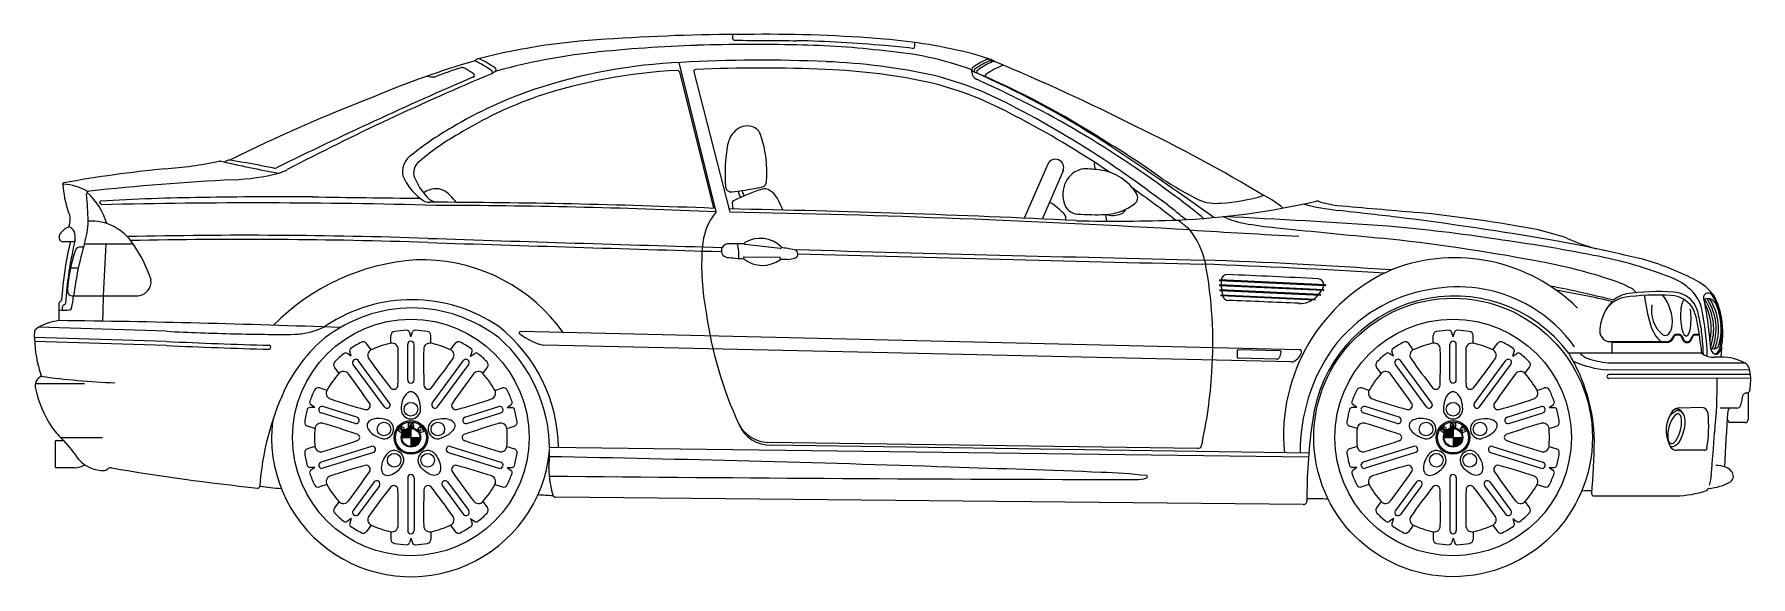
# Model space of a CAD drawing. Header units: millimetres. Extents: x -3005 to 630, y 0 to 1150.
import ezdxf

# ---------------------------------------------------------------- set-up
doc = ezdxf.new("R2010")
doc.units = ezdxf.units.MM
doc.layers.add('ceco.net 210', color=7, linetype='Continuous')

msp = doc.modelspace()

# ---------------------------------------------------------------- linework, layer by layer
at = {"layer": 'ceco.net 210'}
for p, q in [((-1640.2, 1090), (-1561.3, 773.3)), ((-1638.8, 1070), (-1566.8, 780.8)), ((-1607.9, 1069.9), (-1531.8, 772.8)), ((-858.7, 874.3), (-908.6, 759.7)), ((-760.4, 874), (-758, 863.3)), ((-826.2, 860.1), (-870.7, 758)), ((-1513.9, 817.5), (-1513.3, 812.9)), ((-1513, 811.6), (-1509.3, 803.7)), ((-1505.5, 818.7), (-1505, 814.5)), ((-1504.7, 813.3), (-1501.7, 806.9)), ((-736.3, 767.6), (-734, 753.6)), ((-2922.9, 710.1), (-2944.5, 710.1)), ((-2907.1, 699.2), (-2900.9, 699.2)), ((-2899.1, 705.3), (-2796, 705.3)), ((-1425.1, 695.5), (-1499.7, 704.2)), ((-2175.5, 671.3), (-2197.4, 671.3)), ((-1426.4, 676.3), (-1501.5, 677.5)), ((-1410.2, 672.6), (-1425, 672.6)), ((-525.9, 669), (-524.7, 664)), ((-2912.1, 654), (-2928.7, 654)), ((-270.1, 618.5), (-494.8, 628.9)), ((-270.2, 616.8), (-494.8, 627.2)), ((-274.1, 608), (-494.7, 618.3)), ((-2921.9, 595.5), (-2785.4, 595.5)), ((-274.2, 606.3), (-494.8, 616.6)), ((-281.4, 596.1), (-493.7, 605.9)), ((-281.4, 597.8), (-493.6, 607.7)), ((-292.2, 586), (-491.6, 595.3)), ((-292.1, 587.7), (-491.5, 597)), ((-2725.4, 520.2), (-2996.7, 528.6)), ((-2249.7, 494.8), (-2249.7, 511.4)), ((-2207.5, 508.7), (-2210.8, 518.7)), ((-2207.5, 508.7), (-2204.1, 518.7)), ((-2165.2, 494.8), (-2165.2, 511.4)), ((-325.7, 481.2), (-1975.5, 519.5)), ((-42.3, 494.8), (-42.3, 511.4)), ((0, 508.7), (-3.4, 518.7)), ((0, 508.7), (3.4, 518.7)), ((42.3, 494.8), (42.3, 511.4)), ((480.1, 513.3), (471.3, 513.3)), ((480.1, 511.6), (471.3, 511.6)), ((521.7, 513.3), (511, 513.3)), ((521.7, 511.6), (511, 511.6)), ((-2725.4, 498.5), (-3005.1, 507.1)), ((-2725.4, 490), (-3004.7, 498.6)), ((-2334, 467.2), (-2342.6, 473.3)), ((-2334, 467.2), (-2337.2, 477.2)), ((-2291.7, 481), (-2301.5, 494.4)), ((-2214.2, 417.1), (-2214.2, 492.4)), ((-2200.7, 417.1), (-2200.7, 492.4)), ((-2123.3, 481), (-2113.4, 494.4)), ((-2081, 467.2), (-2077.7, 477.2)), ((-2081, 467.2), (-2072.3, 473.3)), ((-343.2, 455.1), (-1926.1, 490.8)), ((-457.3, 478.5), (-457.3, 465.6)), ((-366.8, 479), (-454.7, 481)), ((-126.5, 467.2), (-135.2, 473.3)), ((-126.5, 467.2), (-129.7, 477.2)), ((-84.2, 481), (-94, 494.4)), ((-6.8, 417.1), (-6.8, 492.4)), ((6.8, 417.1), (6.8, 492.4)), ((84.2, 481), (94, 494.4)), ((126.5, 467.2), (129.7, 477.2)), ((126.5, 467.2), (135.2, 473.3)), ((526.2, 473.7), (244.8, 473.7)), ((451.5, 497.8), (329.8, 497.8)), ((336.5, 497.8), (336.5, 473.7)), ((451.5, 496.1), (336.5, 496.1)), ((568.3, 486.6), (567.1, 465.5)), ((-2359.8, 430.9), (-2369.6, 444.3)), ((-2263.6, 360), (-2329.8, 450.1)), ((-2252.6, 368), (-2318.9, 458.1)), ((-2162.3, 368), (-2096, 458.1)), ((-2151.3, 360), (-2085.1, 450.1)), ((-2055.1, 430.9), (-2045.3, 444.3)), ((-374, 461.2), (-454.8, 463)), ((-152.3, 430.9), (-162.2, 444.3)), ((-56.1, 360), (-122.3, 450.1)), ((-45.2, 368), (-111.4, 458.1)), ((45.2, 368), (111.4, 458.1)), ((56.1, 360), (122.3, 450.1)), ((152.3, 430.9), (162.2, 444.3)), ((628.2, 438), (326.5, 438.2)), ((618.8, 452.6), (333.8, 452.9)), ((-2898.9, 408.5), (-3001.6, 408.5)), ((-2385.4, 395), (-2401.2, 400)), ((-2029.5, 395), (-2013.7, 400)), ((-178, 395), (-193.8, 400)), ((178, 395), (193.8, 400)), ((630, 428.7), (329.8, 428.3)), ((630.4, 420.7), (329.8, 420.3)), ((-2411.3, 358.8), (-2419.9, 365)), ((-2003.6, 358.8), (-1995, 365)), ((-203.8, 358.8), (-212.4, 365)), ((203.8, 358.8), (212.4, 365)), ((624.8, 390.5), (624.8, 333.4)), ((-2411.3, 358.8), (-2421.9, 358.6)), ((-2325.9, 325), (-2397.8, 347.5)), ((-2321.9, 338), (-2393.8, 360.4)), ((-2093.1, 338), (-2021.2, 360.4)), ((-2089, 325), (-2017.1, 347.5)), ((-2003.6, 358.8), (-1993, 358.6)), ((-203.8, 358.8), (-214.4, 358.6)), ((-118.4, 325), (-190.4, 347.5)), ((-114.4, 338), (-186.3, 360.4)), ((114.4, 338), (186.3, 360.4)), ((118.4, 325), (190.4, 347.5)), ((203.8, 358.8), (214.4, 358.6)), ((527.6, 358.6), (478.8, 357.4)), ((600.7, 357.4), (566, 357.4)), ((580.9, 334.6), (584.2, 327.5)), ((-2860.9, 294.2), (-2948.8, 294.2)), ((-2410.7, 314.3), (-2426.5, 319.2)), ((-2230, 317.6), (-2235, 311.3)), ((-2235, 311.3), (-2227.1, 305)), ((-2231.1, 312.5), (-2229.2, 314.8)), ((-2229.8, 311.5), (-2231.1, 312.5)), ((-2227.9, 313.9), (-2229.8, 311.5)), ((-2226, 312.8), (-2228.1, 310.1)), ((-2228.1, 310.1), (-2226.9, 309.1)), ((-2227.1, 305), (-2221.9, 311.5)), ((-2226.9, 309.1), (-2224.7, 311.8)), ((-2226.4, 296.3), (-2207.5, 296.3)), ((-2226.4, 295.1), (-2188.5, 295.1)), ((-2226.3, 297.5), (-2207.5, 297.5)), ((-2226.1, 298.7), (-2207.5, 298.7)), ((-2225.8, 299.9), (-2207.5, 299.9)), ((-2225.5, 301.1), (-2207.5, 301.1)), ((-2225.1, 302.2), (-2207.5, 302.2)), ((-2224.5, 303.4), (-2207.5, 303.4)), ((-2223.9, 304.6), (-2207.5, 304.6)), ((-2223.1, 305.8), (-2207.5, 305.8)), ((-2222.3, 307), (-2207.5, 307)), ((-2221.2, 308.2), (-2207.5, 308.2)), ((-2220, 309.4), (-2207.5, 309.4)), ((-2218.5, 310.6), (-2207.5, 310.6)), ((-2216.6, 311.8), (-2207.5, 311.8)), ((-2214, 312.9), (-2207.5, 312.9)), ((-2213.2, 326.4), (-2213.6, 316.2)), ((-2213.6, 316.2), (-2210.3, 316.7)), ((-2209.8, 326.8), (-2213.2, 326.4)), ((-2210.3, 316.7), (-2210.1, 320.8)), ((-2210.1, 320.8), (-2208.6, 316.6)), ((-2207.5, 319.8), (-2209.8, 326.8)), ((-2208.6, 316.6), (-2206.3, 316.6)), ((-2205.1, 326.8), (-2207.5, 319.8)), ((-2207.5, 314.1), (-2207.5, 276.1)), ((-2207.5, 293.9), (-2188.5, 293.9)), ((-2207.5, 292.7), (-2188.6, 292.7)), ((-2207.5, 291.5), (-2188.8, 291.5)), ((-2206.3, 316.6), (-2204.8, 320.8)), ((-2201.7, 326.4), (-2205.1, 326.8)), ((-2204.8, 320.8), (-2204.6, 316.7)), ((-2204.6, 316.7), (-2201.3, 316.2)), ((-2201.3, 316.2), (-2201.7, 326.4)), ((-2187.3, 319.9), (-2193.4, 311.9)), ((-2193.4, 311.9), (-2191.2, 309.8)), ((-2191.2, 309.8), (-2186.4, 311.9)), ((-2186.4, 311.9), (-2189.6, 307.8)), ((-2189.6, 307.8), (-2188, 305.2)), ((-2188, 305.2), (-2178.8, 309.4)), ((-2184.9, 317.7), (-2187.3, 319.9)), ((-2187.2, 314.6), (-2184.9, 317.7)), ((-2183.4, 316.3), (-2187.2, 314.6)), ((-2184, 310.6), (-2181.5, 313.9)), ((-2180.5, 312.2), (-2184, 310.6)), ((-2181.5, 313.9), (-2183.4, 316.3)), ((-2178.8, 309.4), (-2180.5, 312.2)), ((-2004.3, 314.3), (-1988.4, 319.2)), ((-203.2, 314.3), (-219, 319.2)), ((-22.6, 317.6), (-27.6, 311.3)), ((-27.6, 311.3), (-19.6, 305)), ((-23.6, 312.5), (-21.7, 314.8)), ((-22.4, 311.5), (-23.6, 312.5)), ((-20.4, 313.9), (-22.4, 311.5)), ((-18.5, 312.8), (-20.7, 310.1)), ((-20.7, 310.1), (-19.4, 309.1)), ((-19.6, 305), (-14.4, 311.5)), ((-19.4, 309.1), (-17.3, 311.8)), ((-19, 296.3), (0, 296.3)), ((-19, 295.1), (19, 295.1)), ((-18.8, 297.5), (0, 297.5)), ((-18.6, 298.7), (0, 298.7)), ((-18.4, 299.9), (0, 299.9)), ((-18, 301.1), (0, 301.1)), ((-17.6, 302.2), (0, 302.2)), ((-17.1, 303.4), (0, 303.4)), ((-16.4, 304.6), (0, 304.6)), ((-15.7, 305.8), (0, 305.8)), ((-14.8, 307), (0, 307)), ((-13.8, 308.2), (0, 308.2)), ((-12.5, 309.4), (0, 309.4)), ((-11, 310.6), (0, 310.6)), ((-9.1, 311.8), (0, 311.8)), ((-6.5, 312.9), (0, 312.9)), ((-5.8, 326.4), (-6.1, 316.2)), ((-6.1, 316.2), (-2.8, 316.7)), ((-2.4, 326.8), (-5.8, 326.4)), ((-2.8, 316.7), (-2.7, 320.8)), ((-2.7, 320.8), (-1.2, 316.6)), ((0, 319.8), (-2.4, 326.8)), ((-1.2, 316.6), (1.2, 316.6)), ((2.4, 326.8), (0, 319.8)), ((0, 314.1), (0, 276.1)), ((0, 293.9), (19, 293.9)), ((0, 292.7), (18.8, 292.7)), ((0, 291.5), (18.6, 291.5)), ((1.2, 316.6), (2.7, 320.8)), ((5.8, 326.4), (2.4, 326.8)), ((2.7, 320.8), (2.8, 316.7)), ((2.8, 316.7), (6.1, 316.2)), ((6.1, 316.2), (5.8, 326.4)), ((20.2, 319.9), (14.1, 311.9)), ((14.1, 311.9), (16.3, 309.8)), ((16.3, 309.8), (21, 311.9)), ((21, 311.9), (17.9, 307.8)), ((17.9, 307.8), (19.4, 305.2)), ((19.4, 305.2), (28.6, 309.4)), ((22.6, 317.7), (20.2, 319.9)), ((20.2, 314.6), (22.6, 317.7)), ((24, 316.3), (20.2, 314.6)), ((23.4, 310.6), (26, 313.9)), ((27, 312.2), (23.4, 310.6)), ((26, 313.9), (24, 316.3)), ((28.6, 309.4), (27, 312.2)), ((203.2, 314.3), (219, 319.2)), ((618, 326.6), (585.8, 326.6)), ((-2960.8, 286.1), (-2960.8, 233.4)), ((-2958.3, 288.7), (-2942.8, 288.7)), ((-2410.7, 275.9), (-2426.5, 271)), ((-2291.1, 276.1), (-2397.8, 242.7)), ((-2287, 263.1), (-2393.8, 229.8)), ((-2207.5, 290.3), (-2189.1, 290.3)), ((-2207.5, 289.2), (-2189.4, 289.2)), ((-2207.5, 288), (-2189.9, 288)), ((-2207.5, 286.8), (-2190.4, 286.8)), ((-2207.5, 285.6), (-2191, 285.6)), ((-2207.5, 284.4), (-2191.8, 284.4)), ((-2207.5, 283.2), (-2192.7, 283.2)), ((-2207.5, 282), (-2193.7, 282)), ((-2207.5, 280.8), (-2194.9, 280.8)), ((-2207.5, 279.6), (-2196.4, 279.6)), ((-2207.5, 278.5), (-2198.3, 278.5)), ((-2207.5, 277.3), (-2200.9, 277.3)), ((-2127.9, 263.1), (-2021.2, 229.8)), ((-2123.8, 276.1), (-2017.1, 242.7)), ((-2004.3, 275.9), (-1988.4, 271)), ((-306.4, 253.2), (-1913.8, 273.6)), ((-540.6, 271.7), (-1451.4, 284.6)), ((-305.7, 261.9), (-1443.8, 279.1)), ((-203.2, 275.9), (-219, 271)), ((-83.6, 276.1), (-190.4, 242.7)), ((-79.6, 263.1), (-186.3, 229.8)), ((0, 290.3), (18.4, 290.3)), ((0, 289.2), (18, 289.2)), ((0, 288), (17.6, 288)), ((0, 286.8), (17.1, 286.8)), ((0, 285.6), (16.4, 285.6)), ((0, 284.4), (15.7, 284.4)), ((0, 283.2), (14.8, 283.2)), ((0, 282), (13.8, 282)), ((0, 280.8), (12.5, 280.8)), ((0, 279.6), (11, 279.6)), ((0, 278.5), (9.1, 278.5)), ((0, 277.3), (6.5, 277.3)), ((79.6, 263.1), (186.3, 229.8)), ((83.6, 276.1), (190.4, 242.7)), ((203.2, 275.9), (219, 271)), ((532.8, 267.9), (474.4, 267.9)), ((-2919.5, 230.8), (-2958.3, 230.8)), ((-2411.3, 231.4), (-2421.9, 231.6)), ((-2411.3, 231.4), (-2419.9, 225.2)), ((-2003.6, 231.4), (-1993, 231.6)), ((-2003.6, 231.4), (-1995, 225.2)), ((-203.8, 231.4), (-214.4, 231.6)), ((-203.8, 231.4), (-212.4, 225.2)), ((203.8, 231.4), (214.4, 231.6)), ((203.8, 231.4), (212.4, 225.2)), ((-2385.4, 195.2), (-2401.2, 190.2)), ((-2285.2, 200.9), (-2329.8, 140.2)), ((-2274.2, 192.8), (-2318.9, 132.1)), ((-2214.2, 209.6), (-2214.2, 97.8)), ((-2200.7, 209.6), (-2200.7, 97.8)), ((-2140.7, 192.8), (-2096, 132.1)), ((-2129.7, 200.9), (-2085.1, 140.2)), ((-2029.5, 195.2), (-2013.7, 190.2)), ((-178, 195.2), (-193.8, 190.2)), ((-77.7, 200.9), (-122.3, 140.2)), ((-66.8, 192.8), (-111.4, 132.1)), ((-6.8, 209.6), (-6.8, 97.8)), ((6.8, 209.6), (6.8, 97.8)), ((66.8, 192.8), (111.4, 132.1)), ((77.7, 200.9), (122.3, 140.2)), ((178, 195.2), (193.8, 190.2)), ((-2359.8, 159.3), (-2369.6, 145.9)), ((-2055.1, 159.3), (-2045.3, 145.9)), ((-317.2, 152.8), (-1901.2, 168.5)), ((-309.6, 170.8), (-309.6, 161)), ((-152.3, 159.3), (-162.2, 145.9)), ((152.3, 159.3), (162.2, 145.9)), ((297.7, 171.2), (472.2, 171.2)), ((-2334, 123), (-2342.6, 116.9)), ((-2334, 123), (-2337.2, 113)), ((-2291.7, 109.2), (-2301.5, 95.8)), ((-2123.3, 109.2), (-2113.4, 95.8)), ((-2081, 123), (-2077.7, 113)), ((-2081, 123), (-2072.3, 116.9)), ((-126.5, 123), (-135.2, 116.9)), ((-126.5, 123), (-129.7, 113)), ((-84.2, 109.2), (-94, 95.8)), ((84.2, 109.2), (94, 95.8)), ((126.5, 123), (129.7, 113)), ((126.5, 123), (135.2, 116.9)), ((-2249.7, 95.4), (-2249.7, 78.9)), ((-2207.5, 81.5), (-2210.8, 71.5)), ((-2207.5, 81.5), (-2204.1, 71.5)), ((-2165.2, 95.4), (-2165.2, 78.9)), ((-42.3, 95.4), (-42.3, 78.9)), ((0, 81.5), (-3.4, 71.5)), ((0, 81.5), (3.4, 71.5)), ((42.3, 95.4), (42.3, 78.9))]:
    msp.add_line(p, q, dxfattribs=at)
for centre, radius in [((0, 295.1), 295.1), ((-2207.5, 295.1), 250.6), ((0, 295.1), 250.6), ((-2207.5, 354.9), 14.4), ((0, 354.9), 14.4), ((-2264.5, 312.9), 14.4), ((-2207.5, 295.1), 35.7), ((-2207.5, 295.1), 32.9), ((-2150.4, 312.9), 14.4), ((-57.1, 312.9), 14.4), ((0, 295.1), 35.7), ((0, 295.1), 32.9), ((57.1, 312.9), 14.4), ((-2207.5, 295.1), 20.6), ((-2207.5, 295.1), 19), ((0, 295.1), 20.6), ((0, 295.1), 19), ((-2242.9, 246.9), 14.4), ((-2172, 246.9), 14.4), ((-35.4, 246.9), 14.4), ((35.4, 246.9), 14.4)]:
    msp.add_circle(centre, radius, dxfattribs=at)
for centre, radius, start, end in [((-1718, -267.8), 1409, 92.4164, 104.2575), ((-1498.8, -2888.1), 4037.6, 89.742, 93.9555), ((-1477.4, -3029.7), 4157.8, 88.7947, 91.6967), ((-1500.1, 1145.8), 26.4, 172.1243, 190.022), ((-1520.5, 1142.9), 5.94, 196.6001, 266.7569), ((-1188.4, 37061.1), 35925.6, 269.46983, 269.67884), ((-1452.1, -1850), 2999.6, 85.281, 90.5448), ((-1421.6, -701.7), 1829.1, 83.1479, 89.0068), ((-1447.3, -1556.8), 2693.5, 84.8047, 88.7746), ((-1291.7, 48.8), 1094.1, 75.4696, 85.4747), ((-1167.6, 1129.4), 27.7, 343.7191, 5.7548), ((-1513.6, -811.8), 1985.4, 106.3414, 112.7906), ((-2062, 1084.8), 13.4, 105.3697, 139.7519), ((-2153.3, 914.8), 196.1, 53.4141, 65.5705), ((-2064.2, 1093.7), 4.14, 64.5147, 108.7561), ((-2169.5, 872.8), 248.9, 55.765, 64.5147), ((-1674, -214.4), 1333.5, 96.426, 105.2311), ((-1513.6, -1726), 2853.5, 91.7443, 96.2286), ((-1465.8, -1941.3), 3036.1, 87.3903, 93.202), ((-1378.4, -209.3), 1301.9, 77.6244, 87.7664), ((-1762.6, -4850.4), 6002.1, 84.09723, 84.65456), ((-1258, 414.7), 701.7, 70.136, 85.5421), ((-1144.7, 1124.3), 4.46, 261.5117, 324.2517), ((-1126.9, 687.2), 434.8, 70.4332, 75.3856), ((-921.9, 943.9), 165.8, 113.5002, 125.0523), ((-917.6, 940.4), 165.8, 112.7527, 125.0843), ((-911.3, 941.7), 162.9, 113.418, 125.9745), ((-983, 1084.4), 12.6, 82.3058, 113.5929), ((-980.1, 1089.4), 4.14, 95.073, 112.7527), ((-989.1, 1067.3), 30.6, 54.1191, 75.1346), ((-978.7, 1075.1), 18.6, 66.1638, 95.4196), ((-971.7, 1079.7), 12.4, 87.9094, 110.9861), ((-2696.2, -3042.8), 4480.3, 63.1381, 67.3549), ((1616.8, -7481.1), 9304.3, 113.38119, 116.20756), ((149.5, -4161.1), 5665.7, 112.6917, 117.5371), ((-2161.6, 1092.4), 33.2, 250.7468, 275.6676), ((-2158.7, 1067.6), 8.28, 272.3662, 288.9455), ((-1587.8, -471.6), 1633.4, 108.3374, 110.3554), ((-2099.3, 1070.9), 8.28, 63.389, 107.112), ((-2183.4, 903), 196.1, 56.4188, 63.389), ((-2077.2, 1062.9), 4.14, 293.1519, 56.4188), ((-2038.9, 1069), 4.1, 312.2981, 52.6487), ((-2077, 1130.9), 76.6, 302.2124, 304.6459), ((-2013.1, 1037.6), 36.4, 107.9008, 123.8545), ((-2031.4, 1074.3), 4.63, 300.5044, 65.973), ((-1586, -51), 1142.1, 92.4671, 108.326), ((-1586, -51), 1125.6, 92.9063, 108.326), ((-1642.9, 1069), 4.14, 13.989, 92.9063), ((-1603.9, 1070.9), 4.14, 92.625, 194.3612), ((-1465.8, -1941.3), 3019.5, 87.3903, 92.625), ((-1378.4, -209.3), 1285.4, 77.6244, 87.7664), ((-1289.1, 330.6), 756, 61.2284, 75.4405), ((-1001.4, 1071.1), 18.5, 168.7874, 246.1823), ((-1014.2, 1075.1), 5.3, 122.8211, 239.1247), ((-1763.5, -650.4), 1875.9, 57.0035, 66.5493), ((-1010.5, 1072.7), 4.14, 125.0843, 247.158), ((-1668.2, -498.3), 1698.9, 56.9126, 67.2834), ((-1004.7, 1070.2), 4.14, 124.7791, 246.9403), ((-987.3, 1060.8), 4.14, 124.7791, 191.1787), ((-894, 932.3), 162.9, 111.1151, 125.9745), ((-887.1, -2574.3), 3854.4, 111.2263, 116.2411), ((-1656.1, 178.1), 902.6, 108.6903, 120.9481), ((-1292.6, 314.4), 756, 61.2284, 75.4405), ((-2236.3, -1632.7), 2954, 62.7942, 65.4476), ((-1662.6, 220.9), 843.5, 109.1919, 121.7499), ((-1868.5, -818.8), 2042.9, 55.6067, 62.5012), ((-1829, -817.6), 2042.9, 55.6067, 62.5012), ((-1784.6, 366.5), 675.1, 119.7476, 129.1692), ((-1495, 920.2), 35.3, 74.3849, 135.9932), ((-1492.6, 927.6), 27.5, 15.1363, 74.8883), ((-1872, -835), 2042.9, 55.9259, 62.5012), ((-1957.7, -1746.3), 2990.9, 58.6477, 64.5374), ((-1872.1, 514), 484.6, 118.9294, 131.6176), ((-1203.8, 854.7), 338.4, 169.6431, 184.823), ((-1487.2, 907.1), 50.1, 131.3795, 170.9144), ((-1700, 856.8), 246.6, 355.5537, 18.4433), ((-4115.8, -4227.8), 6157.4, 54.12038, 56.77392), ((-1458.7, -304.4), 1423.8, 53.7146, 59.7184), ((-2797.2, 1761.1), 899.3, 274.3641, 281.7734), ((-2612.3, 874.3), 6.62, 76.9956, 101.7734), ((-2013.8, 3465.9), 2653.2, 256.9956, 259.7192), ((-889.7, -2574), 3854.4, 116.2768, 116.3844), ((-2592.4, 874.6), 8.28, 80.7157, 116.2768), ((-3077.3, -2091.2), 3013.5, 78.9068, 80.7157), ((-2184.9, 858.9), 40.5, 130.2116, 193.2172), ((-2173.3, 856.5), 28.5, 136.0884, 211.5607), ((-842.5, 867.2), 17.7, 336.4568, 156.4568), ((-757.9, 874.5), 2.53, 78.7133, 192.3696), ((-2473.1, -1759.2), 2636.1, 95.5651, 100.2718), ((-2308.6, -4559.1), 5407.5, 92.9215, 96.1567), ((-2602.9, 1315.3), 474.3, 272.264, 284.1087), ((-2495.9, 874.1), 8.28, 258.9068, 295.9441), ((-2523.6, 965), 115.6, 288.2922, 297.7247), ((-2119.9, 892), 112.7, 202.043, 233.6997), ((-2079.6, 893.9), 129.2, 203.8997, 225.9639), ((-1465.9, 837.9), 11.8, 283.7973, 358.7209), ((-769.1, 810.4), 57.5, 146.6075, 195.7014), ((-777.3, 818.4), 46.3, 96.4475, 149.2925), ((-779.5, 669.6), 194.8, 80.2407, 90.8805), ((-761.5, 755.6), 107.1, 32.2079, 81.9162), ((-1867.8, -836.2), 2056.9, 53.4445, 55.8957), ((-1828.3, -835), 2056.9, 53.4445, 55.8957), ((-160, 1550.9), 841.8, 237.1935, 243.2832), ((-2942.7, 832.2), 2.48, 100.3301, 198.8383), ((-2943.9, 824.6), 7.73, 80.7629, 99.2371), ((-2685.2, 853.6), 260.8, 184.874, 197.8009), ((-2955.9, 699.2), 133.7, 62.2972, 84.3448), ((-2887.8, 810.6), 6.62, 96.1567, 184.7051), ((-4492.8, 678.5), 1603.8, 2.6894, 4.7051), ((-2895.8, 815.6), 2.81, 338.5882, 43.8726), ((-2992.6, 706.4), 146.9, 16.6574, 47.4154), ((-2616, -3024.9), 3828.7, 90.4874, 93.7278), ((-2482.5, -7466.7), 8272, 89.54327, 91.15082), ((-1851.8, 36256.6), 35456, 269.08731, 269.45677), ((-2168, 820.5), 26.9, 226.198, 271.5612), ((-2153, 775.9), 46.5, 94.269, 126.3581), ((-2148.4, 826.6), 33.1, 230.6402, 263.1419), ((-2154.1, 783.9), 38.4, 68.1023, 93.5807), ((-2186.7, 741.3), 91.3, 34.8712, 59.0331), ((-1529.6, 827.3), 11.5, 184.9991, 282.1883), ((-1561.1, 1177.2), 362.7, 275.3739, 279.0069), ((-1268, 255.6), 598.8, 109.2769, 115.1866), ((-1509.2, 813.4), 4.14, 186.9407, 204.9097), ((-1500.9, 815), 4.14, 186.9407, 204.9097), ((-1576.2, 1328.6), 514.8, 278.0234, 282.686), ((-1458.3, 803.5), 18.9, 50.6704, 113.0763), ((-1478.9, 772.3), 56.2, 35.1521, 54.5296), ((-1474.9, 775.4), 51.1, 19.856, 34.833), ((-1871.3, -852.4), 2056.9, 53.4445, 54.5568), ((-684.1, 803.4), 16.1, 305.2453, 35.2094), ((-1332.8, -164.5), 1183.8, 51.0209, 54.5532), ((-1329.3, -148.4), 1183.8, 49.8727, 54.5532), ((-1289.8, -147.1), 1183.8, 49.9764, 54.5532), ((-518.4, 1205.7), 414.7, 273.7226, 286.2887), ((-400.9, 803.7), 4.14, 58.8283, 106.2887), ((-520, 585.5), 252.8, 50.8137, 61.3399), ((-2963.6, 756.5), 34.7, 334.4243, 29.9646), ((-2864.9, 794), 1.71, 93.7278, 216.1195), ((-2984.9, 706.4), 146.9, 34.3604, 36.1195), ((-2862.2, 790.3), 1.71, 214.3604, 271.3101), ((-2539, -13341.8), 14134, 88.4428, 91.31015), ((-2211.8, -15275.2), 16068.9, 87.69959, 89.84109), ((-2190.5, -13592.6), 14379.7, 87.4919, 89.85819), ((-1459.7, 691), 130.7, 140.9648, 177.3906), ((-1994.3, -23808.1), 24591.9, 87.21104, 88.9263), ((-1993.4, -23707.1), 24484.2, 86.63744, 88.91967), ((-1520.3, 791.3), 6.68, 112.0648, 188.0402), ((-1484.6, 793.7), 42.5, 184.4492, 199.8606), ((-1133, 912), 317.1, 202.0703, 205.1871), ((-855.7, 787.8), 5.73, 55.7519, 84.4407), ((-962.6, 630.3), 196.1, 45.2944, 55.8442), ((-833, 759.5), 13.1, 342.9861, 50.7083), ((-793.6, 799.9), 31.3, 189.2355, 266.5862), ((-755.4, 1336.4), 569.1, 265.9717, 271.9242), ((-742.4, 878.7), 111.3, 273.1213, 307.4029), ((-722.1, 825.8), 60, 256.3043, 288.6975), ((-711.4, 787.4), 20.2, 294.813, 335.341), ((-662.6, 2437.4), 1683.4, 272.6994, 282.7963), ((-502.2, 881.3), 90, 246.2827, 276.8705), ((-193.9, 1241.3), 467.6, 254.7998, 263.8884), ((-287.9, 787.8), 8.28, 70.6196, 102.7963), ((-224.1, 983.7), 197.7, 252.0197, 263.9399), ((16880.8, 193174.5), 193148.2, 264.913091, 264.962842), ((-3745.2, -30697.8), 31668.2, 83.42508, 83.65187), ((-368.6, -2166.8), 2953.3, 79.2819, 84.3519), ((-2918, 705.2), 39, 111.5395, 147.4149), ((-2935.5, 726.3), 15.5, 20.9749, 78.1691), ((-2955.5, 718.5), 37.1, 352.4983, 21.1067), ((-3084.1, 762), 193.5, 342.9625, 357.5729), ((-2885.4, 647.4), 106.5, 32.9034, 92.918), ((-712.2, 4309.7), 3556.1, 268.6214, 272.0772), ((-793, 469.5), 355, 48.4014, 53.7885), ((1014.5, 26038.2), 25352, 266.44544, 266.96676), ((-694.4, 629.2), 173.1, 13.2897, 37.6542), ((-410.4, 924.3), 178.3, 244.6054, 262.4361), ((-1255, -15369.5), 16151, 86.03338, 87.27412), ((-275, 1716.9), 982.3, 260.6929, 264.6978), ((1661.6, 20061), 19428.2, 264.00993, 264.63787), ((-409.6, -2469.5), 3223.8, 81.0538, 85.1632), ((-1058.7, -6708.1), 7529.1, 80.27473, 82.83119), ((-14.5, -57), 815.7, 71.7374, 76.1557), ((-2941.2, 719.6), 11.7, 145.4397, 210.6492), ((-2944.7, 717.7), 7.67, 211.9253, 271.6786), ((-2225, 540), 724, 166.4177, 176.3461), ((-2092.6, 519.4), 848.8, 166.7631, 175.9812), ((-2630, 592.4), 305, 160.8765, 177.176), ((-2922.9, 714.2), 4.14, 270, 352.9811), ((-2247.3, 512.9), 679.6, 163.5593, 173.0177), ((-2907.1, 686.9), 12.3, 90, 154.0269), ((713.1, 474.3), 3574.3, 176.2957, 178.0569), ((-2554.6, -10614.5), 11338.1, 88.06402, 91.28158), ((-2562.1, -10986.5), 11701.4, 88.08819, 91.17005), ((-3039.7, 535.9), 296.8, 18.3422, 34.8001), ((3316.3, 167482.6), 166864.5, 268.115254, 268.328886), ((3316.3, 167486.4), 166859.5, 268.115254, 268.329367), ((-1072.4, 659.8), 519.3, 175.9012, 191.1032), ((-1534.3, 691.1), 15.6, 155.8139, 205.9118), ((-1534.1, 689.1), 16.7, 86.9695, 149.6755), ((-1526.3, 40.5), 665.3, 87.8257, 90.6005), ((-1649.3, 679.3), 136.5, 358.0241, 11.1567), ((-1499.1, 706.3), 2.18, 125.8598, 253.3727), ((-1467.6, 653.8), 63.4, 45.5776, 121.1097), ((-1425, 697.7), 2.18, 266.1413, 39.0621), ((-1526.3, 40.5), 665.3, 78.6936, 81.0506), ((-1396.8, 684), 8.93, 293.8399, 84.0701), ((3316.3, 167486.4), 166859.5, 268.383241, 268.67928), ((-598.1, -3447.8), 4189.2, 79.3619, 83.9141), ((-350.5, -2594.9), 3339.4, 78.8155, 82.3894), ((-5279.5, -27577), 28818.2, 78.8274, 79.01236), ((411.6, 1094.3), 413.5, 245.6386, 254.9777), ((-1385.2, -6919.7), 7799.9, 76.70699, 77.48908), ((-2165.1, 203.9), 468.6, 93.9479, 135.3275), ((-2183.1, 305.3), 366.1, 35.3985, 88.805), ((-1536.4, 690.1), 13.3, 205.9118, 263.6744), ((-1458.8, 1390.4), 717.9, 263.6744, 266.4869), ((-1501.1, 675.3), 2.18, 99.0883, 226.6011), ((-1463, 723.2), 63.4, 231.3512, 306.8833), ((-1426.5, 674.1), 2.18, 313.3989, 86.3196), ((-1411, 722.8), 50.2, 270.9535, 290.7978), ((3316.3, 167482.6), 166864.5, 268.38446, 268.67928), ((-1335.1, -19848.1), 20526.3, 86.67491, 87.75157), ((-914.8, -10462.9), 11140.7, 85.96349, 88.01896), ((-1423.4, 494.4), 914.6, 356.1927, 10.6858), ((4.2, 306.7), 369.2, 45.323, 110.6773), ((-13.5, -416.3), 1102, 71.945, 80.1361), ((138.5, -181.9), 877.5, 67.91, 79.5803), ((245.2, 120), 574.8, 62.0283, 73.519), ((-2787.7, 625.4), 29.9, 274.3376, 7.4239), ((-493.9, 628.1), 1.21, 132.1693, 222.5073), ((-493.9, 617.4), 1.21, 132.1693, 222.5073), ((-381.5, 623.4), 109.9, 178.0668, 182.7335), ((-478.6, 627.6), 12.8, 87.6069, 174.5364), ((-1335.1, -19868), 20526.3, 87.06962, 87.60693), ((24.7, 299.4), 383.7, 113.1483, 185.489), ((-286.4, 618.6), 12.8, 0.1402, 87.0696), ((-271, 617.7), 1.21, 312.1693, 42.5073), ((244.5, 356.6), 287.3, 62.2331, 73.0962), ((416.9, 516.8), 125.5, 43.6831, 65.6948), ((462.5, 526.9), 113.5, 37.7766, 62.5916), ((-2946.8, 577.3), 7.07, 112.1495, 160.0476), ((-2950.1, 586.3), 2.56, 285.2636, 356.3461), ((-2925.5, 604.9), 9.41, 164.79, 251.4274), ((-2922.2, 638.5), 43, 261.483, 270.3354), ((-3326.3, 649.7), 408, 348.5567, 352.3703), ((713.1, 474.3), 3574.3, 178.0569, 178.9311), ((-2205.5, 259.8), 327.3, 55.8607, 123.6149), ((-492.8, 606.8), 1.21, 132.1693, 222.5073), ((-490.7, 596.1), 1.21, 132.1693, 222.5073), ((-381.5, 623.4), 109.9, 183.6292, 188.3027), ((-381.5, 623.4), 109.9, 189.2117, 193.9792), ((-475.4, 598.4), 12.8, 194.9065, 267.8644), ((-1240.5, -19918.6), 20518.4, 87.4461, 87.8644), ((-322.1, 621.3), 42.1, 264.4715, 292.33), ((-333.6, 641.7), 65.4, 294.8275, 302.0061), ((2.5, 292.5), 302.6, 36.7823, 173.0158), ((-333.6, 641.7), 65.4, 304.5591, 315.9828), ((-293, 586.9), 1.21, 312.1693, 42.5073), ((-333.6, 641.7), 65.4, 317.9498, 327.4049), ((-282.2, 597), 1.21, 312.1693, 42.5073), ((-333.6, 641.7), 65.4, 329.1195, 333.9158), ((-286.4, 618.6), 12.8, 333.9158, 352.4939), ((-275, 607.2), 1.21, 312.1693, 42.5073), ((1.9, 292.4), 320.4, 99.0285, 143.2635), ((10.2, 290.5), 323.8, 82.5583, 100.4342), ((10.5, 311.2), 303.2, 35.4825, 82.0983), ((-165.4, -1352.2), 2002.8, 75.395, 79.305), ((-205.4, -1791.5), 2436, 77.1375, 79.9742), ((374.8, 532.1), 61.2, 102.0684, 146.8958), ((390.3, 529.5), 75.8, 134.7742, 151.6117), ((379.5, 539.4), 61.2, 102.0684, 130.7109), ((430.5, 133.2), 463.8, 86.0976, 98.4924), ((435.2, 140.5), 463.8, 86.0976, 98.4924), ((364, 585.6), 28.9, 36.7092, 60.2733), ((772.9, 637.3), 369.7, 186.3601, 196.2478), ((367.7, 537.9), 96.8, 356.8465, 37.545), ((458.9, 537.8), 58.2, 35.4802, 86.8069), ((463.5, 545.1), 58.2, 35.4802, 86.8069), ((451.8, 550.5), 77, 12.9893, 43.5059), ((540, 591.6), 9.72, 102.2644, 193.4678), ((841.2, 646.5), 315.8, 190.4173, 193.8755), ((540.3, 574.1), 15.4, 55.2119, 126.7735), ((440.9, 525.5), 111.2, 339.6149, 34.0298), ((540.1, 590.2), 11.1, 31.8678, 101.4859), ((441.8, 525.6), 115.3, 338.736, 33.5565), ((444.8, 525.5), 117.4, 338.9174, 32.8353), ((529.2, 562.4), 31.5, 15.858, 50.7746), ((418.3, 523.3), 150.2, 359.3757, 29.004), ((416.3, 522.4), 154.8, 359.3784, 28.5607), ((-1211.5, 572), 1741.9, 179.7456, 180.9617), ((-2941.5, 714.9), 150, 265.44, 274.3969), ((-2939.1, 569.1), 7.66, 105.2636, 151.2669), ((-1204, 565.1), 1741.9, 179.7456, 179.9958), ((-2941.8, 579), 2.56, 285.2636, 356.3461), ((-2930.4, 569.4), 4.14, 276.2162, 350.5293), ((-2203.1, 265.1), 304.7, 90.3722, 127.7558), ((-2207.1, 265.1), 304.7, 52.2442, 89.6278), ((-769.2, 669.3), 820.1, 187.6737, 204.9643), ((407.2, 517.7), 96.3, 150.1964, 175.5104), ((487.3, 564.3), 67.4, 169.8803, 229.3069), ((428.7, 528.5), 88.8, 9.8124, 29.0831), ((433.3, 535.8), 88.8, 9.8124, 29.0831), ((147.4, 467.9), 382.6, 7.0783, 12.5332), ((29.4, 459.2), 509, 0.8976, 12.312), ((436.9, 525.6), 109.9, 346.5123, 29.5225), ((156.6, 490.4), 386.4, 3.8153, 12.0045), ((447.2, 527.5), 120.5, 3.1259, 21.1792), ((-2898.3, 511.4), 106.9, 175.1919, 183.7222), ((-3000.7, 520), 4.14, 137.0307, 174.3323), ((-2979.1, 499.9), 33.6, 119.5306, 137.0307), ((-2935, 412.9), 131.2, 97.9792, 117.5653), ((-3194.2, -21106.1), 21650.2, 87.78483, 89.3622), ((-2438.4, 6297.1), 5784, 267.15622, 268.58694), ((-2488.7, 3956.8), 3443.2, 268.4628, 270.5779), ((-2454.7, 608.2), 94.4, 270.4266, 279.4293), ((-2452.6, 643.6), 129.2, 275.9342, 300.6279), ((-2241.2, 511.4), 8.55, 98.8691, 180), ((-2207.5, 295.1), 227.4, 92.1745, 98.8691), ((-2215.9, 517), 5.34, 18.4972, 92.1745), ((-2199, 517), 5.34, 87.8255, 161.5028), ((-2207.5, 295.1), 227.4, 81.1309, 87.8255), ((-2173.7, 511.4), 8.55, 0, 81.1309), ((-2228.2, 268.7), 333.5, 0.7946, 51.7734), ((-1975.6, 516.9), 2.56, 88.6693, 231.4846), ((-1900.4, 611.3), 123.2, 231.4846, 257.9601), ((-33.7, 511.4), 8.55, 98.8691, 180), ((0, 295.1), 227.4, 92.1745, 98.8691), ((-8.4, 517), 5.34, 18.4972, 92.1745), ((8.4, 517), 5.34, 87.8255, 161.5028), ((0, 295.1), 227.4, 81.1309, 87.8255), ((33.7, 511.4), 8.55, 0, 81.1309), ((334, 520.8), 23.3, 169.0228, 259.6213), ((504.1, 561.8), 90.5, 197.9626, 224.9728), ((449, 521.5), 10.1, 235.7758, 320.1961), ((450.9, 514.8), 16.9, 272.0285, 344.2554), ((450.9, 514.8), 18.6, 272.0285, 344.2554), ((438.5, 533.3), 25.8, 314.8993, 358.1879), ((471.3, 509), 4.27, 90, 164.2554), ((471.3, 509), 2.56, 90, 164.2554), ((480.1, 509), 4.27, 24.0153, 90), ((480.1, 509), 2.56, 24.0153, 90), ((548, 539.2), 71.7, 204.0153, 212.7057), ((548, 539.2), 70, 204.0153, 212.7057), ((480, 518.7), 28.2, 318.4179, 342.704), ((480, 518.7), 29.9, 318.4179, 342.704), ((511, 509), 4.27, 90, 162.704), ((511, 509), 2.56, 90, 162.704), ((142.8, 460.6), 382.6, 7.9176, 12.5332), ((142.8, 460.6), 382.6, 7.0783, 7.6592), ((36.5, 458.6), 493.8, 1.4981, 6.559), ((3460.3, 790.9), 2931.1, 185.3798, 185.9981), ((449.9, 524.9), 117.9, 342.774, 4.4797), ((435.7, 515.2), 132.9, 347.978, 2.8034), ((438.4, 514.3), 132.9, 347.978, 2.8034), ((-2733.7, 513.6), 271.4, 181.9204, 198.572), ((-2033.2, 16364.8), 15881.4, 267.50205, 268.28868), ((-2033.2, 16356.3), 15881.4, 267.50205, 268.28868), ((-2508.4, 486.2), 4.32, 281.4858, 78.5142), ((-2179.9, 255.4), 326.9, 129.9338, 154.5692), ((-2207.5, 295.1), 227.4, 128.4988, 135.1934), ((-2345.7, 468.9), 5.34, 54.8214, 128.4988), ((-2332.1, 478.9), 5.34, 124.1497, 197.8271), ((-2207.5, 295.1), 227.4, 117.4551, 124.1497), ((-2308.4, 489.3), 8.55, 36.3242, 117.4551), ((-2286, 469.4), 12.9, 115.7462, 216.3289), ((-2207.5, 295.1), 204.1, 101.9591, 114.3651), ((-2247.4, 482.1), 12.9, 359.9953, 100.5781), ((-3954.3, 453.9), 1720, 358.4001, 0.9391), ((-2207.5, 492.4), 6.79, 0, 180), ((-460.6, 453.9), 1720, 179.0609, 181.5999), ((-2167.5, 482.1), 12.9, 79.4219, 180.0047), ((-2207.5, 295.1), 204.1, 65.6349, 78.0409), ((-2128.9, 469.4), 12.9, 323.6711, 64.2538), ((-2106.6, 489.3), 8.55, 62.5449, 143.6758), ((-2207.5, 295.1), 227.4, 55.8503, 62.5449), ((-2082.8, 478.9), 5.34, 342.1729, 55.8503), ((-2069.2, 468.9), 5.34, 51.5012, 125.1786), ((-2207.5, 295.1), 227.4, 44.8066, 51.5012), ((-2230.6, 268.8), 316.8, 0.8615, 48.4697), ((-454.7, 478.5), 2.56, 88.6693, 180), ((-395.1, 479.3), 30.9, 331.999, 354.129), ((-366.9, 476.4), 2.56, 354.129, 88.6693), ((-351.6, 485.6), 32.4, 295.7517, 340.3737), ((-325.5, 476.4), 4.74, 338.3097, 92.8664), ((56.9, 265.4), 380.8, 144.95, 180.4841), ((0, 295.1), 227.4, 128.4988, 135.1934), ((-138.2, 468.9), 5.34, 54.8214, 128.4988), ((-124.7, 478.9), 5.34, 124.1497, 197.8271), ((0, 295.1), 227.4, 117.4551, 124.1497), ((-100.9, 489.3), 8.55, 36.3242, 117.4551), ((-78.6, 469.4), 12.9, 115.7462, 216.3289), ((0, 295.1), 204.1, 101.9591, 114.3651), ((-39.9, 482.1), 12.9, 359.9953, 100.5781), ((-1746.8, 453.9), 1720, 358.4001, 0.9391), ((0, 492.4), 6.79, 0, 180), ((1746.8, 453.9), 1720, 179.0609, 181.5999), ((39.9, 482.1), 12.9, 79.4219, 180.0047), ((0, 295.1), 204.1, 65.6349, 78.0409), ((78.6, 469.4), 12.9, 323.6711, 64.2538), ((100.9, 489.3), 8.55, 62.5449, 143.6758), ((0, 295.1), 227.4, 55.8503, 62.5449), ((124.7, 478.9), 5.34, 342.1729, 55.8503), ((138.2, 468.9), 5.34, 51.5012, 125.1786), ((0, 295.1), 227.4, 44.8066, 51.5012), ((-71.5, 279.9), 371, 1.3065, 31.4925), ((299.7, 501.5), 41.6, 222.1249, 255.1071), ((495.7, 505.6), 9.53, 212.3285, 313.7956), ((495.7, 505.6), 7.82, 212.3285, 313.7956), ((-2858.2, 21.4), 3415.4, 7.6241, 8.1859), ((526.2, 474.5), 0.855, 270, 2.1707), ((550.2, 499.6), 34.5, 227.588, 276.1335), ((552.9, 493.4), 10.3, 220.4528, 340.2417), ((560.7, 486.3), 15.5, 186.1979, 242.112), ((557.2, 478.6), 7.1, 238.1242, 322.0582), ((554.6, 479.5), 7.1, 262.7623, 322.0582), ((539, 492), 27.1, 321.5246, 350.4041), ((541.6, 491.1), 27.1, 321.5246, 350.4041), ((-2362.7, 449.3), 8.55, 135.1934, 216.3242), ((-2324.3, 454.1), 6.79, 36.3242, 216.3242), ((-894.1, 1457.8), 1720, 215.3851, 217.9242), ((-3520.8, 1457.8), 1720, 322.0758, 324.6149), ((-2090.6, 454.1), 6.79, 323.6758, 143.6758), ((-2052.2, 449.3), 8.55, 323.6758, 44.8066), ((-454.7, 465.6), 2.56, 180, 268.7067), ((-373.8, 468), 6.84, 268.7067, 331.999), ((-342.9, 467), 11.9, 268.9841, 297.1116), ((-155.3, 449.3), 8.55, 135.1934, 216.3242), ((-116.9, 454.1), 6.79, 36.3242, 216.3242), ((1313.3, 1457.8), 1720, 215.3851, 217.9242), ((-1313.3, 1457.8), 1720, 322.0758, 324.6149), ((116.9, 454.1), 6.79, 323.6758, 143.6758), ((155.3, 449.3), 8.55, 323.6758, 44.8066), ((343, 648.5), 210.9, 245.1627, 265.507), ((292.3, 486.9), 41.6, 252.9196, 255.1071), ((350.3, 663.2), 210.9, 253.0907, 265.507), ((563.8, 315.4), 150.2, 88.509, 93.7953), ((567, 355.2), 110.4, 61.9806, 89.6124), ((610.5, 437.7), 17.1, 30.4632, 61.0483), ((561.7, 420), 68.8, 5.2826, 22.5006), ((-2981, 404.6), 22.4, 120.1559, 194.5085), ((-2993.4, 426.3), 2.56, 295.9438, 19.9113), ((-2746.6, 2294.4), 1885.6, 262.5445, 267.3329), ((-2403.8, 391.8), 8.55, 72.6485, 153.7793), ((-2207.5, 295.1), 204.1, 138.2834, 150.6894), ((-2350.4, 422.1), 12.9, 36.3196, 136.9023), ((-3708.9, -611.7), 1720, 34.7243, 37.2634), ((-2243.9, 406.3), 9.03, 218.8621, 357.4621), ((-2207.5, 417.1), 6.79, 180, 0), ((-2171, 406.3), 9.03, 182.5379, 321.1379), ((-706, -611.7), 1720, 142.7366, 145.2757), ((-2064.5, 422.1), 12.9, 43.0977, 143.6804), ((-2207.5, 295.1), 204.1, 29.3106, 41.7166), ((-2011.1, 391.8), 8.55, 26.2207, 107.3515), ((-1529.6, 498.6), 1020.9, 347.4258, 356.3552), ((-196.3, 391.8), 8.55, 72.6485, 153.7793), ((0, 295.1), 204.1, 138.2834, 150.6894), ((-142.9, 422.1), 12.9, 36.3196, 136.9023), ((-1501.4, -611.7), 1720, 34.7243, 37.2634), ((-36.5, 406.3), 9.03, 218.8621, 357.4621), ((0, 417.1), 6.79, 180, 0), ((36.5, 406.3), 9.03, 182.5379, 321.1379), ((1501.4, -611.7), 1720, 142.7366, 145.2757), ((142.9, 422.1), 12.9, 43.0977, 143.6804), ((0, 295.1), 204.1, 29.3106, 41.7166), ((196.3, 391.8), 8.55, 26.2207, 107.3515), ((329.8, 424.3), 3.95, 90, 270), ((-467.2, 410.4), 1026.7, 354.1255, 0.573), ((383.6, 419.4), 246.8, 354.6081, 1.6032), ((-2773.1, 447.9), 234.7, 192.022, 214.4854), ((-1950.5, 151.8), 578.5, 155.0599, 176.0842), ((-2416.8, 369.3), 5.34, 160.4739, 234.1513), ((-2207.5, 295.1), 227.4, 153.7793, 160.4739), ((-2374, 389), 12.9, 152.0704, 252.6531), ((-1838, 2009.8), 1720, 251.7094, 254.2484), ((-2302.7, 363.1), 9.03, 255.1864, 33.7863), ((-2258.1, 364), 6.79, 216.3242, 36.3242), ((-2156.8, 364), 6.79, 143.6758, 323.6758), ((-2112.2, 363.1), 9.03, 146.2137, 284.8136), ((-2576.9, 2009.8), 1720, 285.7516, 288.2906), ((-2040.9, 389), 12.9, 287.3469, 27.9296), ((-2207.5, 295.1), 227.4, 19.5261, 26.2207), ((-1998.2, 369.3), 5.34, 305.8487, 19.5261), ((-209.3, 369.3), 5.34, 160.4739, 234.1513), ((0, 295.1), 227.4, 153.7793, 160.4739), ((-166.6, 389), 12.9, 152.0704, 252.6531), ((369.4, 2009.8), 1720, 251.7094, 254.2484), ((-95.2, 363.1), 9.03, 255.1864, 33.7863), ((-50.6, 364), 6.79, 216.3242, 36.3242), ((50.6, 364), 6.79, 143.6758, 323.6758), ((95.2, 363.1), 9.03, 146.2137, 284.8136), ((-369.4, 2009.8), 1720, 285.7516, 288.2906), ((166.6, 389), 12.9, 287.3469, 27.9296), ((0, 295.1), 227.4, 19.5261, 26.2207), ((209.3, 369.3), 5.34, 305.8487, 19.5261), ((601.6, 365.4), 8.05, 263.6194, 348.412), ((-470.5, 629.2), 1112.1, 346.193, 347.349), ((622.2, 380.9), 8.92, 96.0878, 148.0275), ((620.7, 402.4), 12.6, 271.6087, 287.9887), ((622.5, 396.9), 6.84, 287.9887, 354.6081), ((-2207.5, 295.1), 295.1, 172.8187, 354.2966), ((-2423.9, 327.4), 8.55, 171.5176, 252.6485), ((-2207.5, 295.1), 227.4, 164.823, 171.5176), ((-2421.8, 353.2), 5.34, 91.1456, 164.823), ((-2395.8, 354), 6.79, 72.6485, 252.6485), ((-2323.9, 331.5), 6.79, 252.6485, 72.6485), ((-2264.5, 312.9), 20.5, 252.6485, 72.6485), ((-2207.5, 354.9), 20.5, 180, 0), ((-2150.4, 312.9), 20.5, 107.3515, 287.3515), ((-2091, 331.5), 6.79, 107.3515, 287.3515), ((-2019.1, 354), 6.79, 287.3515, 107.3515), ((-1993.1, 353.2), 5.34, 15.177, 88.8544), ((-1991, 327.4), 8.55, 287.3515, 8.4824), ((-2207.5, 295.1), 227.4, 8.4824, 15.177), ((800.8, 168.5), 1110.4, 171.6739, 179.8799), ((-216.5, 327.4), 8.55, 171.5176, 252.6485), ((0, 295.1), 227.4, 164.823, 171.5176), ((-214.3, 353.2), 5.34, 91.1456, 164.823), ((-188.3, 354), 6.79, 72.6485, 252.6485), ((-116.4, 331.5), 6.79, 252.6485, 72.6485), ((-57.1, 312.9), 20.5, 252.6485, 72.6485), ((0, 354.9), 20.5, 180, 0), ((57.1, 312.9), 20.5, 107.3515, 287.3515), ((116.4, 331.5), 6.79, 107.3515, 287.3515), ((188.3, 354), 6.79, 287.3515, 107.3515), ((214.3, 353.2), 5.34, 15.177, 88.8544), ((216.5, 327.4), 8.55, 287.3515, 8.4824), ((0, 295.1), 227.4, 8.4824, 15.177), ((522.7, 309.7), 71.3, 143.8921, 207.2521), ((479.5, 336.5), 20.9, 91.7861, 133.5128), ((472.5, 339), 16, 26.1115, 102.6061), ((526.5, 344.7), 13.9, 3.7836, 85.551), ((228.6, 319.7), 312.8, 351.2626, 4.7512), ((3652.7, 106.3), 3080.4, 175.4408, 177.6413), ((588.9, 350.6), 6.84, 90, 175.3716), ((585.8, 328.3), 1.71, 205.2106, 270), ((618, 333.4), 6.84, 270, 0), ((-2838.9, 406.1), 156.9, 215.5295, 228.4998), ((-2207.5, 295.1), 204.1, 174.6076, 180), ((-2207.5, 295.1), 204.1, 180, 185.3924), ((-2397.8, 312.8), 12.9, 72.6438, 173.2265), ((-2880, -1324.9), 1720, 71.0486, 73.5876), ((-2324.4, 293.5), 9.03, 26.6618, 70.1106), ((-2324.4, 296.8), 9.03, 289.8894, 333.3382), ((-2321.1, 295.1), 5.34, 333.3382, 26.6618), ((-2227.9, 315.9), 2.69, 3.5411, 141.5977), ((-2228.5, 314.4), 0.801, 321.6974, 142.4623), ((-2225.4, 312.3), 0.8, 321.3189, 141.8384), ((-2224.2, 313.3), 2.94, 321.3183, 111.5293), ((-2093.8, 295.1), 5.34, 153.3382, 206.6618), ((-2090.5, 293.5), 9.03, 109.8894, 153.3382), ((-2090.5, 296.8), 9.03, 206.6618, 250.1106), ((-1534.9, -1324.9), 1720, 106.4124, 108.9514), ((-2017.1, 312.8), 12.9, 6.7735, 107.3562), ((-2207.5, 295.1), 204.1, 0, 5.3924), ((-2207.5, 295.1), 204.1, 354.6076, 0), ((-1448.1, 348.1), 69.1, 201.0817, 273.6066), ((-1448.7, 356.7), 72.2, 207.6156, 267.8313), ((0, 295.1), 204.1, 174.6076, 180), ((0, 295.1), 204.1, 180, 185.3924), ((-190.4, 312.8), 12.9, 72.6438, 173.2265), ((-672.5, -1324.9), 1720, 71.0486, 73.5876), ((-117, 293.5), 9.03, 26.6618, 70.1106), ((-117, 296.8), 9.03, 289.8894, 333.3382), ((-113.7, 295.1), 5.34, 333.3382, 26.6618), ((-20.5, 315.9), 2.69, 3.5411, 141.5977), ((-21.1, 314.4), 0.801, 321.6974, 142.4623), ((-17.9, 312.3), 0.8, 321.3189, 141.8384), ((-16.7, 313.3), 2.94, 321.3183, 111.5293), ((113.7, 295.1), 5.34, 153.3382, 206.6618), ((117, 293.5), 9.03, 109.8894, 153.3382), ((117, 296.8), 9.03, 206.6618, 250.1106), ((672.5, -1324.9), 1720, 106.4124, 108.9514), ((190.4, 312.8), 12.9, 6.7735, 107.3562), ((0, 295.1), 204.1, 0, 5.3924), ((0, 295.1), 204.1, 354.6076, 0), ((-6513.7, 817), 7086.2, 355.13652, 355.85944), ((-2958.3, 286.1), 2.56, 90, 180), ((-3210.7, 40.9), 364.8, 34.6578, 42.7639), ((-2423.9, 262.8), 8.55, 107.3515, 188.4824), ((-2207.5, 295.1), 227.4, 188.4824, 195.177), ((-2397.8, 277.5), 12.9, 186.7735, 287.3562), ((-2880, 1915.1), 1720, 286.4124, 288.9514), ((-2289.1, 269.6), 6.79, 287.3515, 107.3515), ((-2242.9, 246.9), 20.5, 323.6758, 143.6758), ((-2172, 246.9), 20.5, 36.3242, 216.3242), ((-2125.9, 269.6), 6.79, 72.6485, 252.6485), ((-1534.9, 1915.1), 1720, 251.0486, 253.5876), ((-2017.1, 277.5), 12.9, 252.6438, 353.2265), ((-1991, 262.8), 8.55, 351.5176, 72.6485), ((-2207.5, 295.1), 227.4, 344.823, 351.5176), ((-2524.8, 270.2), 611, 356.3717, 0.1281), ((-1918.1, 271.9), 4.27, 354.77, 0.8229), ((-541.3, 281.1), 9.35, 274.179, 329.4703), ((-216.5, 262.8), 8.55, 107.3515, 188.4824), ((0, 295.1), 227.4, 188.4824, 195.177), ((-190.4, 277.5), 12.9, 186.7735, 287.3562), ((-672.5, 1915.1), 1720, 286.4124, 288.9514), ((-81.6, 269.6), 6.79, 287.3515, 107.3515), ((-35.4, 246.9), 20.5, 323.6758, 143.6758), ((35.4, 246.9), 20.5, 36.3242, 216.3242), ((81.6, 269.6), 6.79, 72.6485, 252.6485), ((672.5, 1915.1), 1720, 251.0486, 253.5876), ((190.4, 277.5), 12.9, 252.6438, 353.2265), ((216.5, 262.8), 8.55, 351.5176, 72.6485), ((0, 295.1), 227.4, 344.823, 351.5176), ((-1105.4, 304.3), 1404.9, 354.7412, 359.3494), ((474.4, 285), 17.1, 207.6565, 270), ((532.8, 273), 5.13, 270, 351.2626), ((-2958.3, 233.4), 2.56, 180, 270), ((-2924, 290.2), 59.5, 274.3947, 296.9392), ((-2859.7, 292.6), 67.5, 220.9614, 272.4714), ((-2857.9, 238.3), 13.1, 275.1659, 315.1711), ((-2843.9, 223.6), 7.2, 71.9889, 130.8688), ((-1987.6, 5290.6), 5131.7, 260.4195, 263.9067), ((-2421.8, 237), 5.34, 195.177, 268.8544), ((-2416.8, 220.9), 5.34, 125.8487, 199.5261), ((-2207.5, 295.1), 227.4, 199.5261, 206.2207), ((-2395.8, 236.3), 6.79, 107.3515, 287.3515), ((-1838, -1419.6), 1720, 105.7516, 108.2906), ((-3708.9, 1201.9), 1720, 322.7366, 325.2757), ((-2302.7, 227.2), 9.03, 326.2137, 104.8136), ((-2112.2, 227.2), 9.03, 75.1864, 213.7863), ((-706, 1201.9), 1720, 214.7243, 217.2634), ((-2576.9, -1419.6), 1720, 71.7094, 74.2484), ((-2019.1, 236.3), 6.79, 252.6485, 72.6485), ((-2207.5, 295.1), 227.4, 333.7793, 340.4739), ((-1998.2, 220.9), 5.34, 340.4739, 54.1513), ((-1993.1, 237), 5.34, 271.1456, 344.823), ((-1777.2, 225.3), 138, 177.4309, 189.8456), ((-3003.2, -58211.8), 58476.2, 88.101518, 88.93275), ((-4568.7, -105041), 105331.6, 87.91966, 88.094313), ((-785.2, -1001.8), 1223.6, 83.6364, 88.1219), ((-214.3, 237), 5.34, 195.177, 268.8544), ((-209.3, 220.9), 5.34, 125.8487, 199.5261), ((0, 295.1), 227.4, 199.5261, 206.2207), ((-188.3, 236.3), 6.79, 107.3515, 287.3515), ((369.4, -1419.6), 1720, 105.7516, 108.2906), ((-1501.4, 1201.9), 1720, 322.7366, 325.2757), ((-95.2, 227.2), 9.03, 326.2137, 104.8136), ((95.2, 227.2), 9.03, 75.1864, 213.7863), ((1501.4, 1201.9), 1720, 214.7243, 217.2634), ((-369.4, -1419.6), 1720, 71.7094, 74.2484), ((188.3, 236.3), 6.79, 252.6485, 72.6485), ((0, 295.1), 227.4, 333.7793, 340.4739), ((209.3, 220.9), 5.34, 340.4739, 54.1513), ((214.3, 237), 5.34, 271.1456, 344.823), ((558.9, 181.6), 53.9, 70.4091, 92.4521), ((569.2, 208), 25.5, 36.7279, 72.3155), ((579, 213.1), 14.7, 306.5237, 43.674), ((-2531.8, 192), 4.14, 262.0899, 351.0346), ((-2341.1, 1557.3), 1377.8, 262.2209, 264.134), ((-2403.8, 198.4), 8.55, 206.2207, 287.3515), ((-2374, 201.2), 12.9, 107.3469, 207.9296), ((-2207.5, 295.1), 204.1, 209.3106, 221.7166), ((-894.1, -867.5), 1720, 142.0758, 144.6149), ((-2279.7, 196.8), 6.79, 323.6758, 143.6758), ((-2243.9, 184), 9.03, 2.5379, 141.1379), ((-3954.3, 136.3), 1720, 359.0609, 1.5999), ((-2207.5, 209.6), 6.79, 0, 180), ((-460.6, 136.3), 1720, 178.4001, 180.9391), ((-2171, 184), 9.03, 38.8621, 177.4621), ((-3520.8, -867.5), 1720, 35.3851, 37.9242), ((-2135.2, 196.8), 6.79, 36.3242, 216.3242), ((-2207.5, 295.1), 204.1, 318.2834, 330.6894), ((-2040.9, 201.2), 12.9, 332.0704, 72.6531), ((-2011.1, 198.4), 8.55, 252.6485, 333.7793), ((-328.6, 166433.3), 166227.7, 269.453322, 269.881585), ((-1713.2, 230.7), 202, 188.2542, 196.7091), ((-672, 287.2), 81.3, 269.9223, 286.4273), ((-649.8, 211.7), 2.56, 286.4273, 84.4053), ((-196.3, 198.4), 8.55, 206.2207, 287.3515), ((-166.6, 201.2), 12.9, 107.3469, 207.9296), ((0, 295.1), 204.1, 209.3106, 221.7166), ((1313.3, -867.5), 1720, 142.0758, 144.6149), ((-72.3, 196.8), 6.79, 323.6758, 143.6758), ((-36.5, 184), 9.03, 2.5379, 141.1379), ((-1746.8, 136.3), 1720, 359.0609, 1.5999), ((0, 209.6), 6.79, 0, 180), ((1746.8, 136.3), 1720, 178.4001, 180.9391), ((36.5, 184), 9.03, 38.8621, 177.4621), ((-1313.3, -867.5), 1720, 35.3851, 37.9242), ((72.3, 196.8), 6.79, 36.3242, 216.3242), ((0, 295.1), 204.1, 318.2834, 330.6894), ((166.6, 201.2), 12.9, 332.0704, 72.6531), ((196.3, 198.4), 8.55, 252.6485, 333.7793), ((231, 2591.2), 2409.3, 270.991, 271.5028), ((467.2, 388.1), 216.9, 271.3087, 288.7383), ((531.9, 190.1), 8.94, 304.1028, 334.2106), ((541.5, 185.5), 1.71, 96.294, 154.2106), ((533.6, 295.6), 108.7, 274.0435, 299.8564), ((466.4, 220.1), 80.8, 341.3908, 357.2303), ((-2362.7, 140.9), 8.55, 143.6758, 224.8066), ((-2350.4, 168.1), 12.9, 223.0977, 323.6804), ((-2064.5, 168.1), 12.9, 216.3196, 316.9023), ((-2052.2, 140.9), 8.55, 315.1934, 36.3242), ((-1858.9, 1185.6), 1014.6, 265.5099, 267.3104), ((-1901.3, 174.1), 5.56, 194.7974, 271.3367), ((-317, 160.2), 7.41, 268.7568, 5.9993), ((-222.6, 4906.2), 4741.1, 268.9487, 269.488), ((-155.3, 140.9), 8.55, 143.6758, 224.8066), ((-142.9, 168.1), 12.9, 223.0977, 323.6804), ((142.9, 168.1), 12.9, 216.3196, 316.9023), ((155.3, 140.9), 8.55, 315.1934, 36.3242), ((297.7, 175.4), 4.14, 178.2731, 270), ((-2207.5, 295.1), 227.4, 224.8066, 231.5012), ((-2345.7, 121.3), 5.34, 231.5012, 305.1786), ((-2332.1, 111.3), 5.34, 162.1729, 235.8503), ((-2324.3, 136.1), 6.79, 143.6758, 323.6758), ((-2286, 120.8), 12.9, 143.6711, 244.2538), ((-2207.5, 295.1), 204.1, 245.6349, 258.0409), ((-2207.5, 295.1), 204.1, 281.9591, 294.3651), ((-2128.9, 120.8), 12.9, 295.7462, 36.3289), ((-2090.6, 136.1), 6.79, 216.3242, 36.3242), ((-2082.8, 111.3), 5.34, 304.1497, 17.8271), ((-2069.2, 121.3), 5.34, 234.8214, 308.4988), ((-2207.5, 295.1), 227.4, 308.4988, 315.1934), ((0, 295.1), 227.4, 224.8066, 231.5012), ((-138.2, 121.3), 5.34, 231.5012, 305.1786), ((-124.7, 111.3), 5.34, 162.1729, 235.8503), ((-116.9, 136.1), 6.79, 143.6758, 323.6758), ((-78.6, 120.8), 12.9, 143.6711, 244.2538), ((0, 295.1), 204.1, 245.6349, 258.0409), ((0, 295.1), 204.1, 281.9591, 294.3651), ((78.6, 120.8), 12.9, 295.7462, 36.3289), ((116.9, 136.1), 6.79, 216.3242, 36.3242), ((124.7, 111.3), 5.34, 304.1497, 17.8271), ((138.2, 121.3), 5.34, 234.8214, 308.4988), ((0, 295.1), 227.4, 308.4988, 315.1934), ((-2207.5, 295.1), 227.4, 235.8503, 242.5449), ((-2308.4, 100.9), 8.55, 242.5449, 323.6758), ((-2247.4, 108.1), 12.9, 259.4219, 0.0047), ((-2241.2, 78.9), 8.55, 180, 261.1309), ((-2207.5, 97.8), 6.79, 180, 0), ((-2167.5, 108.1), 12.9, 179.9953, 280.5781), ((-2173.7, 78.9), 8.55, 278.8691, 0), ((-2106.6, 100.9), 8.55, 216.3242, 297.4551), ((-2207.5, 295.1), 227.4, 297.4551, 304.1497), ((0, 295.1), 227.4, 235.8503, 242.5449), ((-100.9, 100.9), 8.55, 242.5449, 323.6758), ((-39.9, 108.1), 12.9, 259.4219, 0.0047), ((-33.7, 78.9), 8.55, 180, 261.1309), ((0, 97.8), 6.79, 180, 0), ((39.9, 108.1), 12.9, 179.9953, 280.5781), ((33.7, 78.9), 8.55, 278.8691, 0), ((100.9, 100.9), 8.55, 216.3242, 297.4551), ((0, 295.1), 227.4, 297.4551, 304.1497), ((-2207.5, 295.1), 227.4, 261.1309, 267.8255), ((-2215.9, 73.2), 5.34, 267.8255, 341.5028), ((-2199, 73.2), 5.34, 198.4972, 272.1745), ((-2207.5, 295.1), 227.4, 272.1745, 278.8691), ((0, 295.1), 227.4, 261.1309, 267.8255), ((-8.4, 73.2), 5.34, 267.8255, 341.5028), ((8.4, 73.2), 5.34, 198.4972, 272.1745), ((0, 295.1), 227.4, 272.1745, 278.8691)]:
    msp.add_arc(centre, radius, start, end, dxfattribs=at)
at = {"layer": 'ceco.net 210', "extrusion": (0, 0, -1)}
for centre, major_axis, ratio, start_param, end_param in [((492.9, 549.4), (0.9, -39.5), 0.265596, 4.237722, 9.16672), ((-2150.4, 312.9), (-35.3, -11), 0.552883, 1.570796, 4.712389), ((57.1, 312.9), (-35.3, -11), 0.552883, 1.570796, 4.712389), ((-2172, 246.9), (-21.9, 29.8), 0.552883, 1.570796, 4.712389), ((35.4, 246.9), (-21.9, 29.8), 0.552883, 1.570796, 4.712389)]:
    msp.add_ellipse(centre, major_axis=major_axis, ratio=ratio, start_param=start_param, end_param=end_param, dxfattribs=at)
at = {"layer": 'ceco.net 210'}
for centre, major_axis in [((-2207.5, 354.9), (0, -37)), ((0, 354.9), (0, -37)), ((-2264.5, 312.9), (35.3, -11)), ((-57.1, 312.9), (35.3, -11)), ((-2242.9, 246.9), (21.9, 29.8)), ((-35.4, 246.9), (21.9, 29.8))]:
    msp.add_ellipse(centre, major_axis=major_axis, ratio=0.552883, start_param=1.570796, end_param=4.712389, dxfattribs=at)
at = {"layer": 'ceco.net 210', "extrusion": (0, 0, -1)}
msp.add_ellipse((469.4, 313.6), major_axis=(8.2, 31.6), ratio=0.386253, dxfattribs=at)
at = {"layer": 'ceco.net 210'}
msp.add_open_spline([(454.6, 330.9), (458.3, 340), (463.3, 347.5), (473.2, 352), (476.3, 352.5), (479.3, 351.8), (484.9, 350.3), (488, 345.2), (492.3, 330.1), (490.8, 316.6), (482.6, 290.6), (476.3, 277.6), (463.6, 274.9), (461.8, 275), (460.1, 275.5)], degree=3, knots=[5.096168, 5.096168, 5.096168, 5.096168, 5.973466, 5.973466, 6.283185, 6.283185, 6.283185, 6.867933, 6.867933, 7.988605, 7.988605, 9.210636, 9.210636, 9.417064, 9.417064, 9.417064, 9.417064], dxfattribs=at)

doc.saveas('drawing.dxf')
